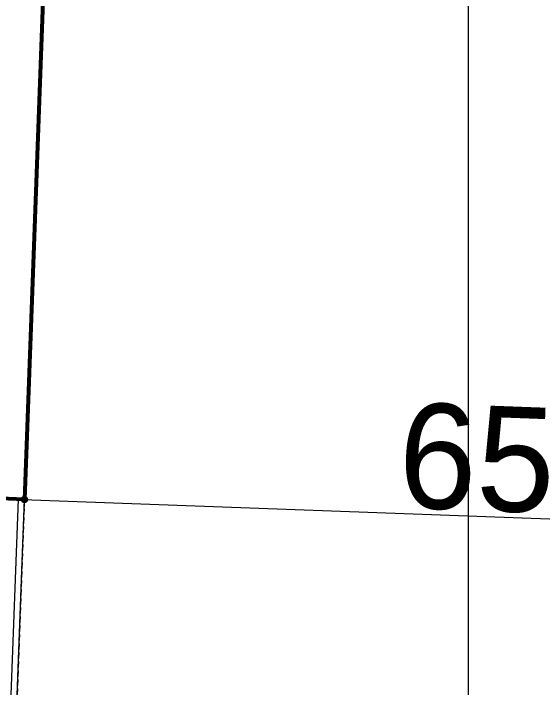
# Model space of a CAD drawing. Header units: centimetres. Extents: x 63871 to 181827, y -95930 to 42199.
# Drawn here: x 147923.3 to 148275.8, y 23760.5 to 24209.7 of the extents above; entities that cross this region are included whole.
import ezdxf

# ---------------------------------------------------------------- set-up
doc = ezdxf.new("R2010")
doc.units = ezdxf.units.CM
doc.linetypes.add('11-021_500-SatisOfisi_220512$0${ Diamond }', pattern=[12, 4, -2, 2, 2, -2])
for name, color, linetype, lineweight in [('A-FLOR-HRAL', 11, 'Continuous', 9), ('A-WALL', 12, 'Continuous', 50), ('ARA SINIRLAR', 225, 'Continuous', 15), ('İz DÜŞÜMÜ', 7, '11-021_500-SatisOfisi_220512$0${ Diamond }', 18), ('OLUK', 222, 'Continuous', 15)]:
    doc.layers.add(name, color=color, linetype=linetype, lineweight=lineweight)
doc.layers.add('Dıış Ölçü', color=140, linetype='Continuous')
doc.styles.add('RomanS', font='')
doc.styles.get('RomanS').set_extended_font_data('Stylus BT')
doc.dimstyles.new('BÖYÜK', dxfattribs={"dimtxt": 70, "dimasz": 5, "dimexe": 5, "dimexo": 5, "dimgap": 2, "dimtad": 3, "dimdec": 0, "dimzin": 0, "dimdsep": 46, "dimtxsty": 'RomanS', "dimblk": 'DOT', "dimcen": 5, "dimadec": 0, "dimazin": 0, "dimtfac": 1, "dimtdec": 0, "dimtix": 1, "dimtofl": 0, "dimtmove": 1, "dimatfit": 0, "dimldrblk": 'DOT', "dimfxl": 10, "dimfxlon": 1, "dimtolj": 1, "dimtzin": 0, "dimarcsym": 0})

# ---------------------------------------------------------------- blocks, each defined once
blk = doc.blocks.new('HRD')
at = {"layer": 'A-FLOR-HRAL'}
for p, q in [((153819.63, 36367.48), (153819.63, 36197.48)), ((153823.63, 36363.48), (153823.63, 36197.48))]:
    blk.add_line(p, q, dxfattribs=at)
at = {"layer": 'A-WALL', "lineweight": 53}
for p, q in [((153819.63, 35782.48), (153819.63, 36197.48)), ((153819.63, 36197.48), (153954.63, 36197.48))]:
    blk.add_line(p, q, dxfattribs=at)
at = {"layer": 'İz DÜŞÜMÜ'}
blk.add_lwpolyline([(153819.63, 36347.48), (154419.63, 36347.49), (154419.63, 35292.49), (154159.63, 35292.49), (154159.63, 35357.48), (153819.63, 35357.48), (153819.63, 36347.48)], dxfattribs=at)
blk = doc.blocks.new('_Dot')
at = {"color": 0, "linetype": 'ByBlock', "lineweight": -2}
blk.add_line((-0.5, 0), (-1, 0), dxfattribs=at)
at = {"color": 0, "linetype": 'ByBlock', "const_width": 0.5}
blk.add_lwpolyline([(-0.25, 0, 1), (0.25, 0, 1)], format="xyb", close=True, dxfattribs=at)
blk = doc.blocks.new('*D161')
at = {"layer": 'Defpoints', "color": 0, "transparency": 16777216}
for p in [(-8498.14, 7703.24), (-7845.89, 7679.02), (-7845.89, 7679.02)]:
    blk.add_point(p, dxfattribs=at)
at = {"layer": 'Dıış Ölçü', "color": 0, "lineweight": -2, "transparency": 16777216}
for p, q in [((-8498.14, 7703.24), (-8498.33, 7698.24)), ((-8493.15, 7703.05), (-7850.89, 7679.2)), ((-7845.89, 7679.02), (-7845.71, 7684.01))]:
    blk.add_line(p, q, dxfattribs=at)
at = {"layer": 'Dıış Ölçü', "color": 0, "lineweight": -2, "transparency": 16777216, "xscale": 5, "yscale": 5, "zscale": 5}
for p, rotation in [((-8498.14, 7703.24), 177.8731903117574), ((-7845.89, 7679.02), 357.8731903117574)]:
    blk.add_blockref('_Dot', p, dxfattribs=dict(at, rotation=rotation))
at = {"layer": 'Dıış Ölçü', "color": 0, "transparency": 16777216, "insert": (-8170.59, 7729.61), "char_height": 70, "attachment_point": 5, "rotation": 357.8732, "style": 'RomanS'}
blk.add_mtext('\\A1;653', dxfattribs=at)
blk = doc.blocks.new('yerleşim planı')
at = {"layer": 'ARA SINIRLAR'}
blk.add_line((-8202.55, 8681.42), (-8202.55, 7202.34), dxfattribs=at)
at = {"rotation": 177.873189238168}
blk.add_blockref('HRD', (146558.87, 38167.34), dxfattribs=at)
at = {"layer": 'Dıış Ölçü'}
dim = blk.add_aligned_dim(p1=(-8498.14, 7703.24), p2=(-7845.89, 7679.02), distance=0, dimstyle='BÖYÜK', dxfattribs=at)
dim.commit()
dim.dimension.update_dxf_attribs({"geometry": '*D161', "text_midpoint": (-8170.59, 7729.61)})

msp = doc.modelspace()

# ---------------------------------------------------------------- block references
at = {"layer": 'OLUK'}
msp.add_blockref('yerleşim planı', (156428.79, 16182.58), dxfattribs=at)

doc.saveas('drawing.dxf')
